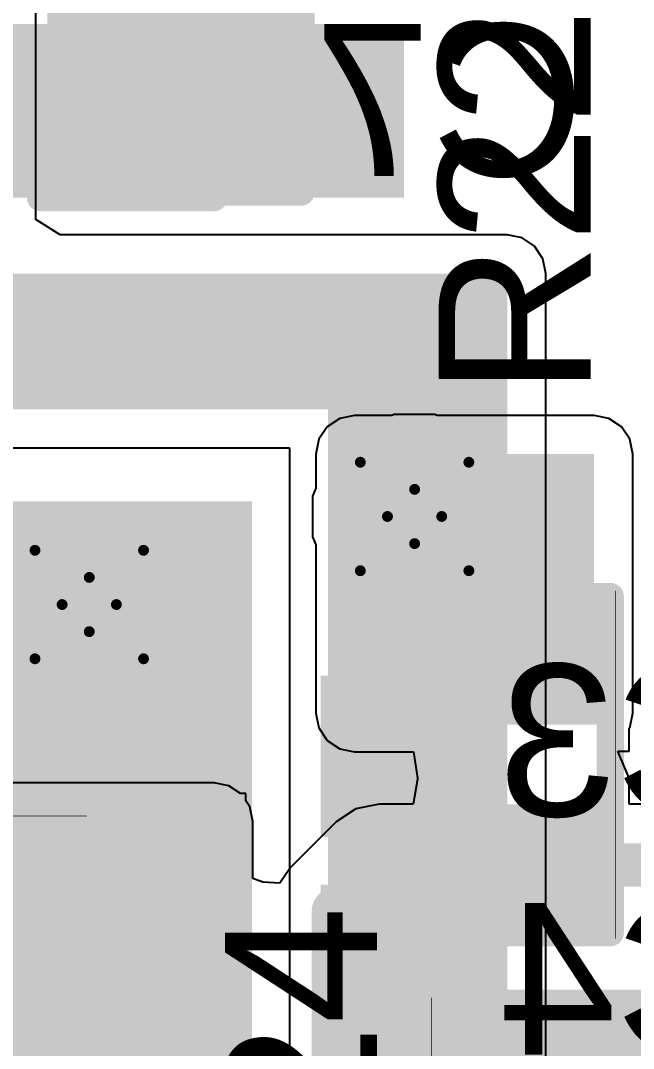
# Model space of a CAD drawing. Header units: inches. Extents: x -8 to 384, y -12 to 64.
# Drawn here: x 19.668 to 22.536, y 17.937 to 22.749 of the extents above; entities that cross this region are included whole.
import ezdxf

# ---------------------------------------------------------------- set-up
doc = ezdxf.new("R2010")
doc.units = ezdxf.units.IN
for name, color, linetype in [('Board_outline', 216, 'Continuous'), ('Bottom Layer', 5, 'Continuous'), ('Bottom Overlay', 54, 'Continuous'), ('Bottom Paste', 16, 'Continuous'), ('Bottom Solder', 6, 'Continuous'), ('Drill Drawing', 1, 'Continuous'), ('Top Layer', 1, 'Continuous'), ('Top Overlay', 2, 'Continuous'), ('Top Paste', 8, 'Continuous'), ('Top Solder', 216, 'Continuous'), ('Via Holes', 16, 'Continuous')]:
    doc.layers.add(name, color=color, linetype=linetype)
doc.styles.add('Arial', font='', dxfattribs={"height": 0.2})
doc.styles.get('Arial').set_extended_font_data('Arial')

# ---------------------------------------------------------------- blocks, each defined once
blk = doc.blocks.new('R___0402_1')
at = {"layer": 'Top Layer'}
for points in [[(-0.6985, -0.3175), (-0.6985, 0.3175), (-0.2413, 0.3175), (-0.2413, -0.3175)], [(0.2413, -0.3175), (0.2413, 0.3175), (0.6985, 0.3175), (0.6985, -0.3175)]]:
    blk.add_hatch(color=1, dxfattribs=at).paths.add_polyline_path(points)
at = {"layer": 'Top Paste'}
for points in [[(-0.6985, -0.3175), (-0.6985, 0.3175), (-0.2413, 0.3175), (-0.2413, -0.3175)], [(0.2413, -0.3175), (0.2413, 0.3175), (0.6985, 0.3175), (0.6985, -0.3175)]]:
    blk.add_hatch(color=8, dxfattribs=at).paths.add_polyline_path(points)
at = {"layer": 'Top Solder'}
for points in [[(-0.7535, -0.3725), (-0.7535, 0.3725), (-0.1863, 0.3725), (-0.1863, -0.3725)], [(0.1863, -0.3725), (0.1863, 0.3725), (0.7535, 0.3725), (0.7535, -0.3725)]]:
    blk.add_hatch(color=216, dxfattribs=at).paths.add_polyline_path(points)
at = {"layer": 'Top Overlay'}
for points in [[(-0.7874, 0.4064, 0.127, 0.127, 0), (-0.7874, -0.4064, 0.127, 0.127, 0)], [(-0.7874, 0.4064, 0.127, 0.127, 0), (0.7874, 0.4064, 0.127, 0.127, 0)], [(0.7874, 0.4064, 0.127, 0.127, 0), (0.7874, -0.4064, 0.127, 0.127, 0)], [(-0.7874, -0.4064, 0.127, 0.127, 0), (0.7874, -0.4064, 0.127, 0.127, 0)], [(-0.8128, -0.4318, 0.00323, 0.00323, 0), (0.8128, -0.4318, 0.00323, 0.00323, 0)]]:
    blk.add_lwpolyline(points, format="xyseb", dxfattribs=at)
for points in [[(-0.8191, 0.4064, 0.0635, 0.0635, 1), (-0.7556, 0.4064, 0.0635, 0.0635, 1)], [(-0.8191, 0.4064, 0.0635, 0.0635, 1), (-0.7556, 0.4064, 0.0635, 0.0635, 1)], [(0.7556, 0.4064, 0.0635, 0.0635, 1), (0.8191, 0.4064, 0.0635, 0.0635, 1)], [(0.7556, 0.4064, 0.0635, 0.0635, 1), (0.8191, 0.4064, 0.0635, 0.0635, 1)], [(-0.8191, -0.4064, 0.0635, 0.0635, 1), (-0.7556, -0.4064, 0.0635, 0.0635, 1)], [(-0.8191, -0.4064, 0.0635, 0.0635, 1), (-0.7556, -0.4064, 0.0635, 0.0635, 1)], [(0.7556, -0.4064, 0.0635, 0.0635, 1), (0.8191, -0.4064, 0.0635, 0.0635, 1)], [(0.7556, -0.4064, 0.0635, 0.0635, 1), (0.8191, -0.4064, 0.0635, 0.0635, 1)], [(-0.8136, -0.4318, 0.00161, 0.00161, 1), (-0.812, -0.4318, 0.00161, 0.00161, 1)], [(0.812, -0.4318, 0.00161, 0.00161, 1), (0.8136, -0.4318, 0.00161, 0.00161, 1)]]:
    blk.add_lwpolyline(points, format="xyseb", close=True, dxfattribs=at)
blk = doc.blocks.new('S____SOT__6_19')
at = {"layer": 'Top Layer'}
for points in [[(-1.8, 1.3), (-0.8, 1.3), (-0.8, 0.6), (-1.8, 0.6)], [(0.8, 1.3), (1.8, 1.3), (1.8, 0.6), (0.8, 0.6)], [(-1.8, 0.35), (-0.8, 0.35), (-0.8, -0.35), (-1.8, -0.35)], [(0.8, 0.35), (1.8, 0.35), (1.8, -0.35), (0.8, -0.35)], [(-1.8, -0.6), (-0.8, -0.6), (-0.8, -1.3), (-1.8, -1.3)], [(0.8, -0.6), (1.8, -0.6), (1.8, -1.3), (0.8, -1.3)]]:
    blk.add_hatch(color=1, dxfattribs=at).paths.add_polyline_path(points)
at = {"layer": 'Top Paste'}
for points in [[(-1.8, 1.3), (-0.8, 1.3), (-0.8, 0.6), (-1.8, 0.6)], [(0.8, 1.3), (1.8, 1.3), (1.8, 0.6), (0.8, 0.6)], [(-1.8, 0.35), (-0.8, 0.35), (-0.8, -0.35), (-1.8, -0.35)], [(0.8, 0.35), (1.8, 0.35), (1.8, -0.35), (0.8, -0.35)], [(-1.8, -0.6), (-0.8, -0.6), (-0.8, -1.3), (-1.8, -1.3)], [(0.8, -0.6), (1.8, -0.6), (1.8, -1.3), (0.8, -1.3)]]:
    blk.add_hatch(color=8, dxfattribs=at).paths.add_polyline_path(points)
at = {"layer": 'Top Solder'}
for points in [[(-1.9016, 1.4016), (-0.6984, 1.4016), (-0.6984, 0.4984), (-1.9016, 0.4984)], [(0.6984, 1.4016), (1.9016, 1.4016), (1.9016, 0.4984), (0.6984, 0.4984)], [(-1.9016, 0.4516), (-0.6984, 0.4516), (-0.6984, -0.4516), (-1.9016, -0.4516)], [(0.6984, 0.4516), (1.9016, 0.4516), (1.9016, -0.4516), (0.6984, -0.4516)], [(-1.9016, -0.4984), (-0.6984, -0.4984), (-0.6984, -1.4016), (-1.9016, -1.4016)], [(0.6984, -0.4984), (1.9016, -0.4984), (1.9016, -1.4016), (0.6984, -1.4016)]]:
    blk.add_hatch(color=216, dxfattribs=at).paths.add_polyline_path(points)
at = {"layer": 'Top Overlay'}
for points in [[(-0.8128, 1.5494, 0.127, 0.127, 0), (0.7112, 1.5494, 0.127, 0.127, 0)], [(-0.8128, -1.5494, 0.127, 0.127, 0), (0.7112, -1.5494, 0.127, 0.127, 0)]]:
    blk.add_lwpolyline(points, format="xyseb", dxfattribs=at)
for points in [[(-0.8446, 1.5494, 0.0635, 0.0635, 1), (-0.781, 1.5494, 0.0635, 0.0635, 1)], [(0.6794, 1.5494, 0.0635, 0.0635, 1), (0.7429, 1.5494, 0.0635, 0.0635, 1)], [(-2.032, 0.9652, 0.254, 0.254, 1), (-2.1336, 0.9652, 0.254, 0.254, 1)], [(-2.1971, 0.9652, 0.127, 0.127, 1), (-2.0701, 0.9652, 0.127, 0.127, 1)], [(-2.0955, 0.9652, 0.127, 0.127, 1), (-1.9685, 0.9652, 0.127, 0.127, 1)], [(-0.8446, -1.5494, 0.0635, 0.0635, 1), (-0.781, -1.5494, 0.0635, 0.0635, 1)], [(0.6794, -1.5494, 0.0635, 0.0635, 1), (0.7429, -1.5494, 0.0635, 0.0635, 1)]]:
    blk.add_lwpolyline(points, format="xyseb", close=True, dxfattribs=at)
blk = doc.blocks.new('R__0402_30')
at = {"layer": 'Top Layer'}
for points in [[(-0.6985, -0.3175), (-0.6985, 0.3175), (-0.2413, 0.3175), (-0.2413, -0.3175)], [(0.2413, -0.3175), (0.2413, 0.3175), (0.6985, 0.3175), (0.6985, -0.3175)]]:
    blk.add_hatch(color=1, dxfattribs=at).paths.add_polyline_path(points)
at = {"layer": 'Top Paste'}
for points in [[(-0.6985, -0.3175), (-0.6985, 0.3175), (-0.2413, 0.3175), (-0.2413, -0.3175)], [(0.2413, -0.3175), (0.2413, 0.3175), (0.6985, 0.3175), (0.6985, -0.3175)]]:
    blk.add_hatch(color=8, dxfattribs=at).paths.add_polyline_path(points)
at = {"layer": 'Top Solder'}
for points in [[(-0.8001, -0.4191), (-0.8001, 0.4191), (-0.1397, 0.4191), (-0.1397, -0.4191)], [(0.1397, -0.4191), (0.1397, 0.4191), (0.8001, 0.4191), (0.8001, -0.4191)]]:
    blk.add_hatch(color=216, dxfattribs=at).paths.add_polyline_path(points)
at = {"layer": 'Top Overlay'}
for points in [[(0.7874, 0.4064, 0.127, 0.127, 0), (-0.7874, 0.4064, 0.127, 0.127, 0)], [(-0.7874, -0.4064, 0.127, 0.127, 0), (-0.7874, 0.4064, 0.127, 0.127, 0)], [(0.7874, -0.4064, 0.127, 0.127, 0), (0.7874, 0.4064, 0.127, 0.127, 0)], [(0.7874, -0.4064, 0.127, 0.127, 0), (-0.7874, -0.4064, 0.127, 0.127, 0)], [(0.8128, -0.4318, 0.00323, 0.00323, 0), (-0.8128, -0.4318, 0.00323, 0.00323, 0)]]:
    blk.add_lwpolyline(points, format="xyseb", dxfattribs=at)
for points in [[(-0.8191, 0.4064, 0.0635, 0.0635, 1), (-0.7556, 0.4064, 0.0635, 0.0635, 1)], [(-0.8191, 0.4064, 0.0635, 0.0635, 1), (-0.7556, 0.4064, 0.0635, 0.0635, 1)], [(0.7556, 0.4064, 0.0635, 0.0635, 1), (0.8191, 0.4064, 0.0635, 0.0635, 1)], [(0.7556, 0.4064, 0.0635, 0.0635, 1), (0.8191, 0.4064, 0.0635, 0.0635, 1)], [(-0.8191, -0.4064, 0.0635, 0.0635, 1), (-0.7556, -0.4064, 0.0635, 0.0635, 1)], [(-0.8191, -0.4064, 0.0635, 0.0635, 1), (-0.7556, -0.4064, 0.0635, 0.0635, 1)], [(0.7556, -0.4064, 0.0635, 0.0635, 1), (0.8191, -0.4064, 0.0635, 0.0635, 1)], [(0.7556, -0.4064, 0.0635, 0.0635, 1), (0.8191, -0.4064, 0.0635, 0.0635, 1)], [(-0.8136, -0.4318, 0.00161, 0.00161, 1), (-0.812, -0.4318, 0.00161, 0.00161, 1)], [(0.812, -0.4318, 0.00161, 0.00161, 1), (0.8136, -0.4318, 0.00161, 0.00161, 1)]]:
    blk.add_lwpolyline(points, format="xyseb", close=True, dxfattribs=at)
blk = doc.blocks.new('C___0402_B_35')
at = {"layer": 'Bottom Layer'}
for points in [[(-0.2413, 0.3175), (-0.2413, -0.3175), (-0.6985, -0.3175), (-0.6985, 0.3175)], [(0.6985, 0.3175), (0.6985, -0.3175), (0.2413, -0.3175), (0.2413, 0.3175)]]:
    blk.add_hatch(color=5, dxfattribs=at).paths.add_polyline_path(points)
at = {"layer": 'Bottom Paste'}
for points in [[(-0.2413, 0.3175), (-0.2413, -0.3175), (-0.6985, -0.3175), (-0.6985, 0.3175)], [(0.6985, 0.3175), (0.6985, -0.3175), (0.2413, -0.3175), (0.2413, 0.3175)]]:
    blk.add_hatch(color=16, dxfattribs=at).paths.add_polyline_path(points)
at = {"layer": 'Bottom Solder'}
for points in [[(-0.1813, 0.3775), (-0.1813, -0.3775), (-0.7585, -0.3775), (-0.7585, 0.3775)], [(0.7585, 0.3775), (0.7585, -0.3775), (0.1813, -0.3775), (0.1813, 0.3775)]]:
    blk.add_hatch(color=6, dxfattribs=at).paths.add_polyline_path(points)
at = {"layer": 'Bottom Overlay'}
for points in [[(-0.7874, 0.4064, 0.127, 0.127, 0), (-0.7874, -0.4064, 0.127, 0.127, 0)], [(-0.2794, 0.4064, 0.127, 0.127, 0), (-0.7874, 0.4064, 0.127, 0.127, 0)], [(0.7874, 0.4064, 0.127, 0.127, 0), (0.2794, 0.4064, 0.127, 0.127, 0)], [(0.7874, 0.4064, 0.127, 0.127, 0), (0.7874, -0.4064, 0.127, 0.127, 0)], [(-0.2794, -0.4064, 0.127, 0.127, 0), (-0.7874, -0.4064, 0.127, 0.127, 0)], [(0.7874, -0.4064, 0.127, 0.127, 0), (0.2794, -0.4064, 0.127, 0.127, 0)]]:
    blk.add_lwpolyline(points, format="xyseb", dxfattribs=at)
for points in [[(-0.8191, 0.4064, 0.0635, 0.0635, 1), (-0.7556, 0.4064, 0.0635, 0.0635, 1)], [(-0.8191, 0.4064, 0.0635, 0.0635, 1), (-0.7556, 0.4064, 0.0635, 0.0635, 1)], [(-0.3111, 0.4064, 0.0635, 0.0635, 1), (-0.2477, 0.4064, 0.0635, 0.0635, 1)], [(0.2477, 0.4064, 0.0635, 0.0635, 1), (0.3111, 0.4064, 0.0635, 0.0635, 1)], [(0.7556, 0.4064, 0.0635, 0.0635, 1), (0.8191, 0.4064, 0.0635, 0.0635, 1)], [(0.7556, 0.4064, 0.0635, 0.0635, 1), (0.8191, 0.4064, 0.0635, 0.0635, 1)], [(-0.8191, -0.4064, 0.0635, 0.0635, 1), (-0.7556, -0.4064, 0.0635, 0.0635, 1)], [(-0.8191, -0.4064, 0.0635, 0.0635, 1), (-0.7556, -0.4064, 0.0635, 0.0635, 1)], [(-0.3111, -0.4064, 0.0635, 0.0635, 1), (-0.2477, -0.4064, 0.0635, 0.0635, 1)], [(0.2477, -0.4064, 0.0635, 0.0635, 1), (0.3111, -0.4064, 0.0635, 0.0635, 1)], [(0.7556, -0.4064, 0.0635, 0.0635, 1), (0.8191, -0.4064, 0.0635, 0.0635, 1)], [(0.7556, -0.4064, 0.0635, 0.0635, 1), (0.8191, -0.4064, 0.0635, 0.0635, 1)]]:
    blk.add_lwpolyline(points, format="xyseb", close=True, dxfattribs=at)
blk = doc.blocks.new('C___0402_38')
at = {"layer": 'Top Layer'}
for points in [[(-0.6985, -0.3175), (-0.6985, 0.3175), (-0.2413, 0.3175), (-0.2413, -0.3175)], [(0.2413, -0.3175), (0.2413, 0.3175), (0.6985, 0.3175), (0.6985, -0.3175)]]:
    blk.add_hatch(color=1, dxfattribs=at).paths.add_polyline_path(points)
at = {"layer": 'Top Paste'}
for points in [[(-0.6985, -0.3175), (-0.6985, 0.3175), (-0.2413, 0.3175), (-0.2413, -0.3175)], [(0.2413, -0.3175), (0.2413, 0.3175), (0.6985, 0.3175), (0.6985, -0.3175)]]:
    blk.add_hatch(color=8, dxfattribs=at).paths.add_polyline_path(points)
at = {"layer": 'Top Solder'}
for points in [[(-0.7585, -0.3775), (-0.7585, 0.3775), (-0.1813, 0.3775), (-0.1813, -0.3775)], [(0.1813, -0.3775), (0.1813, 0.3775), (0.7585, 0.3775), (0.7585, -0.3775)]]:
    blk.add_hatch(color=216, dxfattribs=at).paths.add_polyline_path(points)
at = {"layer": 'Top Overlay'}
for points in [[(-0.2794, 0.4064, 0.127, 0.127, 0), (-0.7874, 0.4064, 0.127, 0.127, 0)], [(-0.7874, -0.4064, 0.127, 0.127, 0), (-0.7874, 0.4064, 0.127, 0.127, 0)], [(0.7874, 0.4064, 0.127, 0.127, 0), (0.2794, 0.4064, 0.127, 0.127, 0)], [(0.7874, -0.4064, 0.127, 0.127, 0), (0.7874, 0.4064, 0.127, 0.127, 0)], [(-0.2794, -0.4064, 0.127, 0.127, 0), (-0.7874, -0.4064, 0.127, 0.127, 0)], [(0.7874, -0.4064, 0.127, 0.127, 0), (0.2794, -0.4064, 0.127, 0.127, 0)]]:
    blk.add_lwpolyline(points, format="xyseb", dxfattribs=at)
for points in [[(-0.8191, 0.4064, 0.0635, 0.0635, 1), (-0.7556, 0.4064, 0.0635, 0.0635, 1)], [(-0.8191, 0.4064, 0.0635, 0.0635, 1), (-0.7556, 0.4064, 0.0635, 0.0635, 1)], [(-0.3111, 0.4064, 0.0635, 0.0635, 1), (-0.2477, 0.4064, 0.0635, 0.0635, 1)], [(0.2477, 0.4064, 0.0635, 0.0635, 1), (0.3111, 0.4064, 0.0635, 0.0635, 1)], [(0.7556, 0.4064, 0.0635, 0.0635, 1), (0.8191, 0.4064, 0.0635, 0.0635, 1)], [(0.7556, 0.4064, 0.0635, 0.0635, 1), (0.8191, 0.4064, 0.0635, 0.0635, 1)], [(-0.8191, -0.4064, 0.0635, 0.0635, 1), (-0.7556, -0.4064, 0.0635, 0.0635, 1)], [(-0.8191, -0.4064, 0.0635, 0.0635, 1), (-0.7556, -0.4064, 0.0635, 0.0635, 1)], [(-0.3111, -0.4064, 0.0635, 0.0635, 1), (-0.2477, -0.4064, 0.0635, 0.0635, 1)], [(0.2477, -0.4064, 0.0635, 0.0635, 1), (0.3111, -0.4064, 0.0635, 0.0635, 1)], [(0.7556, -0.4064, 0.0635, 0.0635, 1), (0.8191, -0.4064, 0.0635, 0.0635, 1)], [(0.7556, -0.4064, 0.0635, 0.0635, 1), (0.8191, -0.4064, 0.0635, 0.0635, 1)]]:
    blk.add_lwpolyline(points, format="xyseb", close=True, dxfattribs=at)
blk = doc.blocks.new('R__0402_B_57')
at = {"layer": 'Bottom Layer'}
for points in [[(-0.2413, 0.3175), (-0.2413, -0.3175), (-0.6985, -0.3175), (-0.6985, 0.3175)], [(0.6985, 0.3175), (0.6985, -0.3175), (0.2413, -0.3175), (0.2413, 0.3175)]]:
    blk.add_hatch(color=5, dxfattribs=at).paths.add_polyline_path(points)
at = {"layer": 'Bottom Paste'}
for points in [[(-0.2413, 0.3175), (-0.2413, -0.3175), (-0.6985, -0.3175), (-0.6985, 0.3175)], [(0.6985, 0.3175), (0.6985, -0.3175), (0.2413, -0.3175), (0.2413, 0.3175)]]:
    blk.add_hatch(color=16, dxfattribs=at).paths.add_polyline_path(points)
at = {"layer": 'Bottom Solder'}
for points in [[(-0.1397, 0.4191), (-0.1397, -0.4191), (-0.8001, -0.4191), (-0.8001, 0.4191)], [(0.8001, 0.4191), (0.8001, -0.4191), (0.1397, -0.4191), (0.1397, 0.4191)]]:
    blk.add_hatch(color=6, dxfattribs=at).paths.add_polyline_path(points)
at = {"layer": 'Bottom Overlay'}
for points in [[(-0.7874, -0.4064, 0.127, 0.127, 0), (-0.7874, 0.4064, 0.127, 0.127, 0)], [(-0.7874, 0.4064, 0.127, 0.127, 0), (0.7874, 0.4064, 0.127, 0.127, 0)], [(-0.8128, 0.4318, 0.00323, 0.00323, 0), (0.8128, 0.4318, 0.00323, 0.00323, 0)], [(0.7874, -0.4064, 0.127, 0.127, 0), (0.7874, 0.4064, 0.127, 0.127, 0)], [(-0.7874, -0.4064, 0.127, 0.127, 0), (0.7874, -0.4064, 0.127, 0.127, 0)]]:
    blk.add_lwpolyline(points, format="xyseb", dxfattribs=at)
for points in [[(-0.8191, 0.4064, 0.0635, 0.0635, 1), (-0.7556, 0.4064, 0.0635, 0.0635, 1)], [(-0.8191, 0.4064, 0.0635, 0.0635, 1), (-0.7556, 0.4064, 0.0635, 0.0635, 1)], [(-0.8136, 0.4318, 0.00161, 0.00161, 1), (-0.812, 0.4318, 0.00161, 0.00161, 1)], [(0.7556, 0.4064, 0.0635, 0.0635, 1), (0.8191, 0.4064, 0.0635, 0.0635, 1)], [(0.7556, 0.4064, 0.0635, 0.0635, 1), (0.8191, 0.4064, 0.0635, 0.0635, 1)], [(0.812, 0.4318, 0.00161, 0.00161, 1), (0.8136, 0.4318, 0.00161, 0.00161, 1)], [(-0.8191, -0.4064, 0.0635, 0.0635, 1), (-0.7556, -0.4064, 0.0635, 0.0635, 1)], [(-0.8191, -0.4064, 0.0635, 0.0635, 1), (-0.7556, -0.4064, 0.0635, 0.0635, 1)], [(0.7556, -0.4064, 0.0635, 0.0635, 1), (0.8191, -0.4064, 0.0635, 0.0635, 1)], [(0.7556, -0.4064, 0.0635, 0.0635, 1), (0.8191, -0.4064, 0.0635, 0.0635, 1)]]:
    blk.add_lwpolyline(points, format="xyseb", close=True, dxfattribs=at)
blk = doc.blocks.new('C__0805_B_104')
at = {"layer": 'Bottom Layer'}
for points in [[(-1.524, 0.762), (-0.508, 0.762), (-0.508, -0.762), (-1.524, -0.762)], [(0.508, 0.762), (1.524, 0.762), (1.524, -0.762), (0.508, -0.762)]]:
    blk.add_hatch(color=5, dxfattribs=at).paths.add_polyline_path(points)
at = {"layer": 'Bottom Paste'}
for points in [[(-1.524, 0.762), (-0.508, 0.762), (-0.508, -0.762), (-1.524, -0.762)], [(0.508, 0.762), (1.524, 0.762), (1.524, -0.762), (0.508, -0.762)]]:
    blk.add_hatch(color=16, dxfattribs=at).paths.add_polyline_path(points)
at = {"layer": 'Bottom Solder'}
for points in [[(-1.594, 0.832), (-0.438, 0.832), (-0.438, -0.832), (-1.594, -0.832)], [(0.438, 0.832), (1.594, 0.832), (1.594, -0.832), (0.438, -0.832)]]:
    blk.add_hatch(color=6, dxfattribs=at).paths.add_polyline_path(points)
at = {"layer": 'Bottom Overlay'}
for points in [[(-1.6256, -0.8636, 0.127, 0.127, 0), (-1.6256, 0.8636, 0.127, 0.127, 0)], [(-1.6256, 0.8636, 0.127, 0.127, 0), (-0.6096, 0.8636, 0.127, 0.127, 0)], [(0.6096, 0.8636, 0.127, 0.127, 0), (1.6256, 0.8636, 0.127, 0.127, 0)], [(1.6256, -0.8636, 0.127, 0.127, 0), (1.6256, 0.8636, 0.127, 0.127, 0)], [(-1.6256, -0.8636, 0.127, 0.127, 0), (-0.6096, -0.8636, 0.127, 0.127, 0)], [(0.6096, -0.8636, 0.127, 0.127, 0), (1.6256, -0.8636, 0.127, 0.127, 0)]]:
    blk.add_lwpolyline(points, format="xyseb", dxfattribs=at)
for points in [[(-1.6574, 0.8636, 0.0635, 0.0635, 1), (-1.5938, 0.8636, 0.0635, 0.0635, 1)], [(-1.6574, 0.8636, 0.0635, 0.0635, 1), (-1.5938, 0.8636, 0.0635, 0.0635, 1)], [(-0.6413, 0.8636, 0.0635, 0.0635, 1), (-0.5778, 0.8636, 0.0635, 0.0635, 1)], [(0.5778, 0.8636, 0.0635, 0.0635, 1), (0.6413, 0.8636, 0.0635, 0.0635, 1)], [(1.5938, 0.8636, 0.0635, 0.0635, 1), (1.6574, 0.8636, 0.0635, 0.0635, 1)], [(1.5938, 0.8636, 0.0635, 0.0635, 1), (1.6574, 0.8636, 0.0635, 0.0635, 1)], [(-1.6574, -0.8636, 0.0635, 0.0635, 1), (-1.5938, -0.8636, 0.0635, 0.0635, 1)], [(-1.6574, -0.8636, 0.0635, 0.0635, 1), (-1.5938, -0.8636, 0.0635, 0.0635, 1)], [(-0.6413, -0.8636, 0.0635, 0.0635, 1), (-0.5778, -0.8636, 0.0635, 0.0635, 1)], [(0.5778, -0.8636, 0.0635, 0.0635, 1), (0.6413, -0.8636, 0.0635, 0.0635, 1)], [(1.5938, -0.8636, 0.0635, 0.0635, 1), (1.6574, -0.8636, 0.0635, 0.0635, 1)], [(1.5938, -0.8636, 0.0635, 0.0635, 1), (1.6574, -0.8636, 0.0635, 0.0635, 1)]]:
    blk.add_lwpolyline(points, format="xyseb", close=True, dxfattribs=at)
blk = doc.blocks.new('C___0402_B_105')
at = {"layer": 'Bottom Layer'}
for points in [[(-0.2413, 0.3175), (-0.2413, -0.3175), (-0.6985, -0.3175), (-0.6985, 0.3175)], [(0.6985, 0.3175), (0.6985, -0.3175), (0.2413, -0.3175), (0.2413, 0.3175)]]:
    blk.add_hatch(color=5, dxfattribs=at).paths.add_polyline_path(points)
at = {"layer": 'Bottom Paste'}
for points in [[(-0.2413, 0.3175), (-0.2413, -0.3175), (-0.6985, -0.3175), (-0.6985, 0.3175)], [(0.6985, 0.3175), (0.6985, -0.3175), (0.2413, -0.3175), (0.2413, 0.3175)]]:
    blk.add_hatch(color=16, dxfattribs=at).paths.add_polyline_path(points)
at = {"layer": 'Bottom Solder'}
for points in [[(-0.1813, 0.3775), (-0.1813, -0.3775), (-0.7585, -0.3775), (-0.7585, 0.3775)], [(0.7585, 0.3775), (0.7585, -0.3775), (0.1813, -0.3775), (0.1813, 0.3775)]]:
    blk.add_hatch(color=6, dxfattribs=at).paths.add_polyline_path(points)
at = {"layer": 'Bottom Overlay'}
for points in [[(-0.7874, 0.4064, 0.127, 0.127, 0), (-0.7874, -0.4064, 0.127, 0.127, 0)], [(-0.2794, 0.4064, 0.127, 0.127, 0), (-0.7874, 0.4064, 0.127, 0.127, 0)], [(0.7874, 0.4064, 0.127, 0.127, 0), (0.2794, 0.4064, 0.127, 0.127, 0)], [(0.7874, 0.4064, 0.127, 0.127, 0), (0.7874, -0.4064, 0.127, 0.127, 0)], [(-0.2794, -0.4064, 0.127, 0.127, 0), (-0.7874, -0.4064, 0.127, 0.127, 0)], [(0.7874, -0.4064, 0.127, 0.127, 0), (0.2794, -0.4064, 0.127, 0.127, 0)]]:
    blk.add_lwpolyline(points, format="xyseb", dxfattribs=at)
for points in [[(-0.8191, 0.4064, 0.0635, 0.0635, 1), (-0.7556, 0.4064, 0.0635, 0.0635, 1)], [(-0.8191, 0.4064, 0.0635, 0.0635, 1), (-0.7556, 0.4064, 0.0635, 0.0635, 1)], [(-0.3111, 0.4064, 0.0635, 0.0635, 1), (-0.2477, 0.4064, 0.0635, 0.0635, 1)], [(0.2477, 0.4064, 0.0635, 0.0635, 1), (0.3111, 0.4064, 0.0635, 0.0635, 1)], [(0.7556, 0.4064, 0.0635, 0.0635, 1), (0.8191, 0.4064, 0.0635, 0.0635, 1)], [(0.7556, 0.4064, 0.0635, 0.0635, 1), (0.8191, 0.4064, 0.0635, 0.0635, 1)], [(-0.8191, -0.4064, 0.0635, 0.0635, 1), (-0.7556, -0.4064, 0.0635, 0.0635, 1)], [(-0.8191, -0.4064, 0.0635, 0.0635, 1), (-0.7556, -0.4064, 0.0635, 0.0635, 1)], [(-0.3111, -0.4064, 0.0635, 0.0635, 1), (-0.2477, -0.4064, 0.0635, 0.0635, 1)], [(0.2477, -0.4064, 0.0635, 0.0635, 1), (0.3111, -0.4064, 0.0635, 0.0635, 1)], [(0.7556, -0.4064, 0.0635, 0.0635, 1), (0.8191, -0.4064, 0.0635, 0.0635, 1)], [(0.7556, -0.4064, 0.0635, 0.0635, 1), (0.8191, -0.4064, 0.0635, 0.0635, 1)]]:
    blk.add_lwpolyline(points, format="xyseb", close=True, dxfattribs=at)

msp = doc.modelspace()

# ---------------------------------------------------------------- hatches: boundary and pattern name
at = {"layer": 'Bottom Layer'}
for points in [[(12.0142, 20.9296), (21.9456, 20.9296), (21.9456, 21.5646), (12.0142, 21.5646)], [(21.1074, 16.0274), (21.9456, 16.0274), (21.9456, 21.5646), (21.1074, 21.5646)], [(18.2372, 19.3802), (20.6756, 19.3802), (20.6756, 20.4978), (18.2372, 20.4978)], [(19.3294, 16.9164), (20.7518, 16.9164), (20.7518, 20.4978), (19.3294, 20.4978)]]:
    msp.add_hatch(color=5, dxfattribs=at).paths.add_polyline_path(points)
h = msp.add_hatch(color=5, dxfattribs=at)
edge = h.paths.add_edge_path()
edge.add_arc((21.5123, 20.4275), 0.3, 0, 360)
h = msp.add_hatch(color=5, dxfattribs=at)
edge = h.paths.add_edge_path()
edge.add_arc((19.9898, 20.0152), 0.3, 0, 360)
at = {"layer": 'Top Layer'}
for points in [[(16.6116, 21.9202), (21.463, 21.9202), (21.463, 22.733), (16.6116, 22.733)], [(21.2316, 19.5072), (22.352, 19.5072), (22.352, 20.7195), (21.2316, 20.7195)], [(18.7198, 18.2372), (20.574, 18.2372), (20.574, 18.9992), (18.7198, 18.9992)], [(21.6916, 17.3482), (24.7142, 17.3482), (24.7142, 18.2118), (21.6916, 18.2118)]]:
    msp.add_hatch(color=1, dxfattribs=at).paths.add_polyline_path(points)
h = msp.add_hatch(color=1, dxfattribs=at)
edge = h.paths.add_edge_path()
edge.add_arc((21.5123, 20.4275), 0.3, 0, 360)
h = msp.add_hatch(color=1, dxfattribs=at)
edge = h.paths.add_edge_path()
edge.add_arc((19.9898, 20.0152), 0.3, 0, 360)
at = {"layer": 'Via Holes'}
h = msp.add_hatch(color=7, dxfattribs=at)
edge = h.paths.add_edge_path()
edge.add_arc((21.5123, 20.4275), 0.15, 0, 360)
h = msp.add_hatch(color=7, dxfattribs=at)
edge = h.paths.add_edge_path()
edge.add_arc((19.9898, 20.0152), 0.15, 0, 360)

# ---------------------------------------------------------------- linework, layer by layer
at = {"layer": 'Board_outline'}
msp.add_lwpolyline([(37.5368, 13.3604, 0.254, 0.254, 1), (-7.4632, 13.3604, 0.254, 0.254, 1)], format="xyseb", close=True, dxfattribs=at)
at = {"layer": 'Bottom Layer'}
for p, q in [((19.7393, 22.4536), (19.7393, 23.7744)), ((19.7393, 21.8186), (19.7393, 22.4536)), ((19.8543, 21.7459), (19.7393, 21.8186)), ((21.9456, 21.7459), (19.8543, 21.7459)), ((22.015, 21.7321), (21.9456, 21.7459)), ((22.0738, 21.6928), (22.015, 21.7321)), ((22.1131, 21.634), (22.0738, 21.6928)), ((22.1269, 21.5646), (22.1131, 21.634)), ((22.1269, 17.1485), (22.1269, 21.5646)), ((18.0113, 20.7483), (20.9261, 20.7483)), ((20.9261, 20.7483), (20.9261, 16.9672))]:
    msp.add_line(p, q, dxfattribs=at)
msp.add_lwpolyline([(21.4122, 17.4831, 0.5588, 0.5588, 0), (21.4122, 18.288, 0.5588, 0.5588, 0)], format="xyseb", dxfattribs=at)
msp.add_lwpolyline([(21.2725, 18.288, 0.2794, 0.2794, 1), (21.5519, 18.288, 0.2794, 0.2794, 1)], format="xyseb", close=True, dxfattribs=at)
at = {"layer": 'Drill Drawing'}
for points in [[(21.2583, 20.6815, 0.0508, 0.0508, 0), (21.5123, 20.5545, 0.0508, 0.0508, 0)], [(21.2583, 20.6815, 0.0508, 0.0508, 0), (21.3853, 20.4275, 0.0508, 0.0508, 0)], [(21.5123, 20.5545, 0.0508, 0.0508, 0), (21.7663, 20.6815, 0.0508, 0.0508, 0)], [(21.6393, 20.4275, 0.0508, 0.0508, 0), (21.7663, 20.6815, 0.0508, 0.0508, 0)], [(21.2583, 20.1735, 0.0508, 0.0508, 0), (21.3853, 20.4275, 0.0508, 0.0508, 0)], [(21.6393, 20.4275, 0.0508, 0.0508, 0), (21.7663, 20.1735, 0.0508, 0.0508, 0)], [(21.2583, 20.1735, 0.0508, 0.0508, 0), (21.5123, 20.3005, 0.0508, 0.0508, 0)], [(21.5123, 20.3005, 0.0508, 0.0508, 0), (21.7663, 20.1735, 0.0508, 0.0508, 0)], [(19.7358, 20.2692, 0.0508, 0.0508, 0), (19.9898, 20.1422, 0.0508, 0.0508, 0)], [(19.7358, 20.2692, 0.0508, 0.0508, 0), (19.8628, 20.0152, 0.0508, 0.0508, 0)], [(19.9898, 20.1422, 0.0508, 0.0508, 0), (20.2438, 20.2692, 0.0508, 0.0508, 0)], [(20.1168, 20.0152, 0.0508, 0.0508, 0), (20.2438, 20.2692, 0.0508, 0.0508, 0)], [(19.7358, 19.7612, 0.0508, 0.0508, 0), (19.8628, 20.0152, 0.0508, 0.0508, 0)], [(20.1168, 20.0152, 0.0508, 0.0508, 0), (20.2438, 19.7612, 0.0508, 0.0508, 0)], [(19.7358, 19.7612, 0.0508, 0.0508, 0), (19.9898, 19.8882, 0.0508, 0.0508, 0)], [(19.9898, 19.8882, 0.0508, 0.0508, 0), (20.2438, 19.7612, 0.0508, 0.0508, 0)]]:
    msp.add_lwpolyline(points, format="xyseb", dxfattribs=at)
for points in [[(21.2456, 20.6815, 0.0254, 0.0254, 1), (21.271, 20.6815, 0.0254, 0.0254, 1)], [(21.2456, 20.6815, 0.0254, 0.0254, 1), (21.271, 20.6815, 0.0254, 0.0254, 1)], [(21.7536, 20.6815, 0.0254, 0.0254, 1), (21.779, 20.6815, 0.0254, 0.0254, 1)], [(21.7536, 20.6815, 0.0254, 0.0254, 1), (21.779, 20.6815, 0.0254, 0.0254, 1)], [(21.4996, 20.5545, 0.0254, 0.0254, 1), (21.525, 20.5545, 0.0254, 0.0254, 1)], [(21.4996, 20.5545, 0.0254, 0.0254, 1), (21.525, 20.5545, 0.0254, 0.0254, 1)], [(21.3726, 20.4275, 0.0254, 0.0254, 1), (21.398, 20.4275, 0.0254, 0.0254, 1)], [(21.3726, 20.4275, 0.0254, 0.0254, 1), (21.398, 20.4275, 0.0254, 0.0254, 1)], [(21.6266, 20.4275, 0.0254, 0.0254, 1), (21.652, 20.4275, 0.0254, 0.0254, 1)], [(21.6266, 20.4275, 0.0254, 0.0254, 1), (21.652, 20.4275, 0.0254, 0.0254, 1)], [(21.4996, 20.3005, 0.0254, 0.0254, 1), (21.525, 20.3005, 0.0254, 0.0254, 1)], [(21.4996, 20.3005, 0.0254, 0.0254, 1), (21.525, 20.3005, 0.0254, 0.0254, 1)], [(19.7231, 20.2692, 0.0254, 0.0254, 1), (19.7485, 20.2692, 0.0254, 0.0254, 1)], [(19.7231, 20.2692, 0.0254, 0.0254, 1), (19.7485, 20.2692, 0.0254, 0.0254, 1)], [(20.2311, 20.2692, 0.0254, 0.0254, 1), (20.2565, 20.2692, 0.0254, 0.0254, 1)], [(20.2311, 20.2692, 0.0254, 0.0254, 1), (20.2565, 20.2692, 0.0254, 0.0254, 1)], [(19.9771, 20.1422, 0.0254, 0.0254, 1), (20.0025, 20.1422, 0.0254, 0.0254, 1)], [(19.9771, 20.1422, 0.0254, 0.0254, 1), (20.0025, 20.1422, 0.0254, 0.0254, 1)], [(21.2456, 20.1735, 0.0254, 0.0254, 1), (21.271, 20.1735, 0.0254, 0.0254, 1)], [(21.2456, 20.1735, 0.0254, 0.0254, 1), (21.271, 20.1735, 0.0254, 0.0254, 1)], [(21.7536, 20.1735, 0.0254, 0.0254, 1), (21.779, 20.1735, 0.0254, 0.0254, 1)], [(21.7536, 20.1735, 0.0254, 0.0254, 1), (21.779, 20.1735, 0.0254, 0.0254, 1)], [(19.8501, 20.0152, 0.0254, 0.0254, 1), (19.8755, 20.0152, 0.0254, 0.0254, 1)], [(19.8501, 20.0152, 0.0254, 0.0254, 1), (19.8755, 20.0152, 0.0254, 0.0254, 1)], [(20.1041, 20.0152, 0.0254, 0.0254, 1), (20.1295, 20.0152, 0.0254, 0.0254, 1)], [(20.1041, 20.0152, 0.0254, 0.0254, 1), (20.1295, 20.0152, 0.0254, 0.0254, 1)], [(19.9771, 19.8882, 0.0254, 0.0254, 1), (20.0025, 19.8882, 0.0254, 0.0254, 1)], [(19.9771, 19.8882, 0.0254, 0.0254, 1), (20.0025, 19.8882, 0.0254, 0.0254, 1)], [(19.7231, 19.7612, 0.0254, 0.0254, 1), (19.7485, 19.7612, 0.0254, 0.0254, 1)], [(19.7231, 19.7612, 0.0254, 0.0254, 1), (19.7485, 19.7612, 0.0254, 0.0254, 1)], [(20.2311, 19.7612, 0.0254, 0.0254, 1), (20.2565, 19.7612, 0.0254, 0.0254, 1)], [(20.2311, 19.7612, 0.0254, 0.0254, 1), (20.2565, 19.7612, 0.0254, 0.0254, 1)]]:
    msp.add_lwpolyline(points, format="xyseb", close=True, dxfattribs=at)
at = {"layer": 'Top Layer'}
for p, q in [((21.1622, 20.887), (21.1034, 20.8477)), ((21.2316, 20.9008), (21.1622, 20.887)), ((21.4064, 20.9008), (21.2316, 20.9008)), ((21.4173, 20.9053), (21.4064, 20.9008)), ((21.6074, 20.9053), (21.4173, 20.9053)), ((21.6182, 20.9008), (21.6074, 20.9053)), ((22.352, 20.9008), (21.6182, 20.9008)), ((22.4214, 20.887), (22.352, 20.9008)), ((22.4802, 20.8477), (22.4214, 20.887)), ((21.1034, 20.8477), (21.0641, 20.7889)), ((22.5195, 20.7889), (22.4802, 20.8477)), ((21.0641, 20.7889), (21.0503, 20.7195)), ((22.5333, 20.7195), (22.5195, 20.7889)), ((21.0503, 20.7195), (21.0503, 20.5605)), ((22.5333, 19.5072), (22.5333, 20.7195)), ((21.0503, 20.5605), (21.0345, 20.5225)), ((21.0345, 20.5225), (21.0345, 20.3324)), ((21.0345, 20.3324), (21.0503, 20.2944)), ((21.0503, 20.2944), (21.0503, 19.5072)), ((21.0503, 19.5072), (21.0641, 19.4378)), ((22.5195, 19.4378), (22.5333, 19.5072)), ((21.0641, 19.4378), (21.1034, 19.379)), ((22.5171, 19.4343), (22.5195, 19.4378)), ((22.5171, 19.3294), (22.5171, 19.4343)), ((21.1034, 19.379), (21.1622, 19.3397)), ((21.1622, 19.3397), (21.2316, 19.3259)), ((21.2316, 19.3259), (21.5078, 19.3259)), ((21.5078, 19.3259), (21.5258, 19.2021)), ((22.5171, 19.2024), (22.4641, 19.3294)), ((22.4641, 19.3294), (22.5171, 19.3294)), ((21.5258, 19.2021), (21.5256, 19.1973)), ((22.5171, 19.0809), (22.5171, 19.2024)), ((22.5171, 19.2024), (22.5171, 19.2024)), ((20.574, 19.1805), (18.7198, 19.1805)), ((20.6434, 19.1667), (20.574, 19.1805)), ((20.6971, 19.1308), (20.6434, 19.1667)), ((21.5256, 19.1973), (21.5049, 19.0809)), ((20.723, 19.1308), (20.6971, 19.1308)), ((20.723, 19.0962), (20.723, 19.1308)), ((20.7415, 19.0686), (20.723, 19.0962)), ((20.7553, 18.9992), (20.7415, 19.0686)), ((21.2369, 19.0592), (21.1445, 18.9974)), ((21.3459, 19.0809), (21.2369, 19.0592)), ((21.5049, 19.0809), (21.3459, 19.0809)), ((21.3459, 19.0809), (21.3459, 19.0809)), ((22.6726, 19.0809), (22.5171, 19.0809)), ((20.7553, 18.732), (20.7553, 18.9992)), ((21.1445, 18.9974), (20.9314, 18.7843)), ((21.1445, 18.9974), (21.1445, 18.9974)), ((20.9314, 18.7843), (20.8823, 18.7109)), ((20.8016, 18.7158), (20.7553, 18.732)), ((20.8823, 18.7109), (20.8016, 18.7158))]:
    msp.add_line(p, q, dxfattribs=at)
for points in [[(21.1328, 18.5829, 0.2032, 0.2032, 0), (21.3459, 18.796, 0.2032, 0.2032, 0)], [(21.3459, 18.796, 0.2032, 0.2032, 0), (22.8614, 18.796, 0.2032, 0.2032, 0)], [(21.1328, 17.8308, 0.2032, 0.2032, 0), (21.1328, 18.5829, 0.2032, 0.2032, 0)]]:
    msp.add_lwpolyline(points, format="xyseb", dxfattribs=at)
for points in [[(21.2951, 18.796, 0.1016, 0.1016, 1), (21.3967, 18.796, 0.1016, 0.1016, 1)], [(21.2951, 18.796, 0.1016, 0.1016, 1), (21.3967, 18.796, 0.1016, 0.1016, 1)], [(21.082, 18.5829, 0.1016, 0.1016, 1), (21.1836, 18.5829, 0.1016, 0.1016, 1)], [(21.082, 18.5829, 0.1016, 0.1016, 1), (21.1836, 18.5829, 0.1016, 0.1016, 1)]]:
    msp.add_lwpolyline(points, format="xyseb", close=True, dxfattribs=at)

# ---------------------------------------------------------------- block references
for name, p in [('C__0805_B_104', (19.3548, 22.8092)), ('S____SOT__6_19', (18.7452, 17.653)), ('R__0402_B_57', (19.1643, 18.5928))]:
    msp.add_blockref(name, p)
for name, p, rotation in [('C___0402_38', (20.1676, 22.7076), 270), ('R___0402_1', (22.0218, 19.2659), 90), ('C___0402_B_35', (20.8915, 19.304), 180), ('C___0402_B_105', (20.8915, 18.3261), 180), ('R__0402_30', (22.0218, 17.3609), 270)]:
    msp.add_blockref(name, p, dxfattribs=dict(rotation=rotation))

# ---------------------------------------------------------------- texts
at = {"layer": 'Bottom Overlay', "style": 'Arial', "text_generation_flag": 2}
for s, p in [('C7', (22.3095, 22.0219)), ('C3', (23.1731, 19.0247)), ('C4', (23.1731, 17.9071))]:
    msp.add_text(s, height=0.7112, dxfattribs=at).set_placement(p)
at = {"layer": 'Top Overlay', "style": 'Arial'}
for s, height, p in [('R22', 0.711, (22.3357, 20.9899)), ('R24', 0.7112, (21.3359, 16.7812))]:
    msp.add_text(s, height=height, rotation=90, dxfattribs=at).set_placement(p)

doc.saveas('drawing.dxf')
